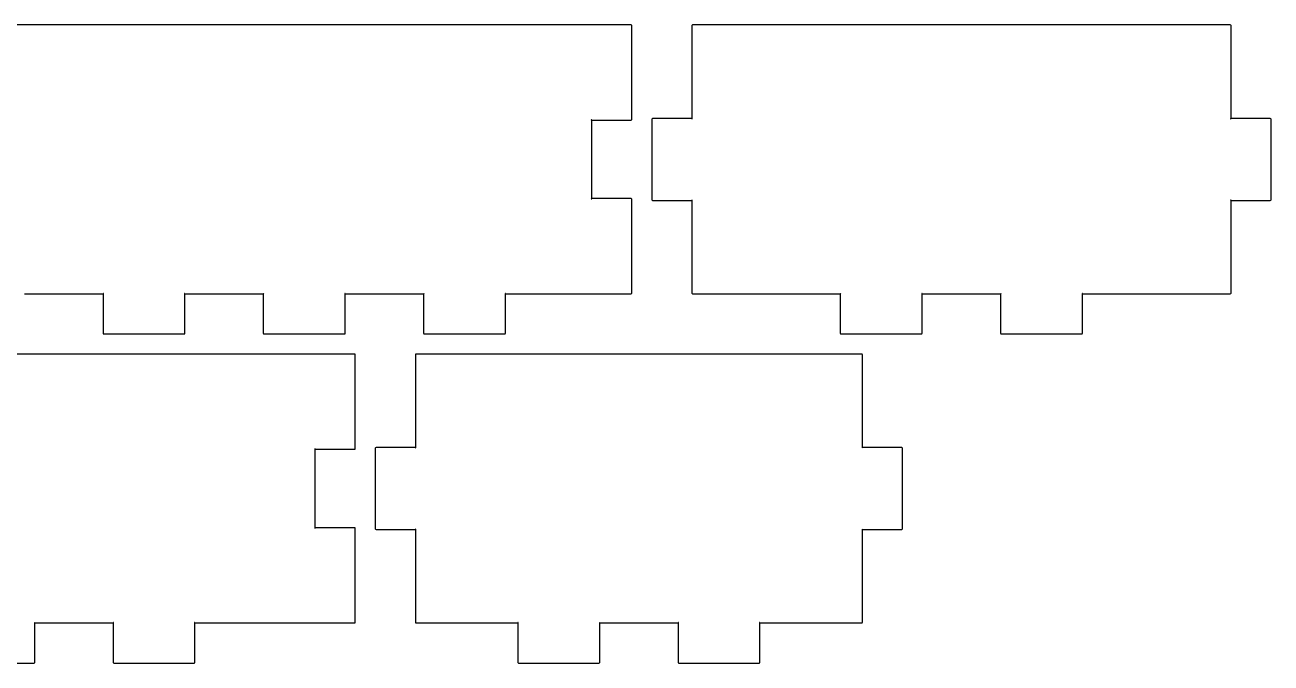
# Model space of a CAD drawing. Extents: x 0 to 365, y 0 to 143.
# Drawn here: x 225 to 364.9, y 0 to 71.6 of the extents above; entities that cross this region are included whole.
import ezdxf

# ---------------------------------------------------------------- set-up
doc = ezdxf.new("R2010")
doc.units = 0
doc.layers.get('0').update_dxf_attribs({"linetype": 'CONTINUOUS'})

msp = doc.modelspace()

# ---------------------------------------------------------------- linework, layer by layer
for points in [[(224.97, 41.45), (233.77, 41.45), (233.78, 41.45), (233.82, 41.47), (233.81, 41.49), (233.79, 41.49), (233.77, 41.46), (233.77, 41.45), (233.77, 37.05), (233.77, 37.03), (233.8, 36.98), (233.86, 36.95), (233.88, 36.95), (242.88, 36.95), (242.89, 36.95), (242.95, 36.98), (242.97, 37.03), (242.97, 37.05), (242.97, 41.45), (242.97, 41.46), (242.96, 41.49), (242.94, 41.49), (242.93, 41.47), (242.96, 41.45), (242.97, 41.45), (251.77, 41.45), (251.78, 41.45), (251.82, 41.47), (251.81, 41.49), (251.79, 41.49), (251.77, 41.46), (251.77, 41.45), (251.77, 37.05), (251.77, 37.03), (251.8, 36.98), (251.86, 36.95), (251.87, 36.95), (260.87, 36.95), (260.89, 36.95), (260.95, 36.98), (260.97, 37.03), (260.97, 37.05), (260.97, 41.45), (260.97, 41.46), (260.96, 41.49), (260.94, 41.49), (260.93, 41.47), (260.96, 41.45), (260.97, 41.45), (269.77, 41.45), (269.78, 41.45), (269.82, 41.47), (269.81, 41.49), (269.79, 41.49), (269.77, 41.46), (269.77, 41.45), (269.77, 37.05), (269.77, 37.03), (269.8, 36.98), (269.86, 36.95), (269.88, 36.95), (278.87, 36.95), (278.89, 36.95), (278.95, 36.98), (278.97, 37.03), (278.97, 37.05), (278.97, 41.45), (278.97, 41.46), (278.96, 41.49), (278.94, 41.49), (278.93, 41.47), (278.96, 41.45), (278.97, 41.45), (288.55, 41.45), (293.05, 41.45), (293.07, 41.45), (293.12, 41.48), (293.15, 41.53), (293.15, 41.55), (293.15, 52.05), (293.15, 52.07), (293.12, 52.12), (293.07, 52.15), (293.05, 52.15), (288.65, 52.15), (288.64, 52.15), (288.61, 52.14), (288.61, 52.11), (288.63, 52.11), (288.65, 52.14), (288.65, 52.15), (288.65, 60.95), (288.65, 60.96), (288.63, 60.99), (288.61, 60.99), (288.61, 60.96), (288.64, 60.95), (288.65, 60.95), (293.05, 60.95), (293.07, 60.95), (293.12, 60.98), (293.15, 61.03), (293.15, 61.05), (293.15, 71.55), (293.15, 71.57), (293.12, 71.62), (293.07, 71.65), (293.05, 71.65), (288.55, 71.65), (188.2, 71.65)], [(217, 0), (226, 0), (226.02, 0), (226.07, 0.03), (226.1, 0.08), (226.1, 0.1), (226.1, 4.5), (226.1, 4.51), (226.09, 4.54), (226.06, 4.54), (226.06, 4.51), (226.09, 4.5), (226.1, 4.5), (234.9, 4.5), (234.91, 4.5), (234.94, 4.51), (234.94, 4.54), (234.91, 4.54), (234.9, 4.51), (234.9, 4.5), (234.9, 0.1), (234.9, 0.08), (234.93, 0.03), (234.98, 0), (235, 0), (244, 0), (244.02, 0), (244.07, 0.03), (244.1, 0.08), (244.1, 0.1), (244.1, 4.5), (244.1, 4.51), (244.08, 4.54), (244.06, 4.54), (244.06, 4.51), (244.09, 4.5), (244.1, 4.5), (257.5, 4.5), (262, 4.5), (262.02, 4.5), (262.07, 4.53), (262.1, 4.58), (262.1, 4.6), (262.1, 15.1), (262.1, 15.12), (262.07, 15.17), (262.02, 15.2), (262, 15.2), (257.6, 15.2), (257.59, 15.2), (257.56, 15.19), (257.56, 15.16), (257.58, 15.16), (257.6, 15.19), (257.6, 15.2), (257.6, 24), (257.6, 24.01), (257.58, 24.04), (257.56, 24.04), (257.56, 24.02), (257.59, 24), (257.6, 24), (262, 24), (262.02, 24), (262.07, 24.03), (262.1, 24.08), (262.1, 24.1), (262.1, 34.6), (262.1, 34.62), (262.07, 34.67), (262.02, 34.7), (262, 34.7), (257.5, 34.7), (167.5, 34.7)]]:
    msp.add_lwpolyline(points)
for points in [[(300, 41.45), (316.57, 41.45), (316.58, 41.45), (316.62, 41.47), (316.61, 41.49), (316.59, 41.49), (316.57, 41.46), (316.57, 41.45), (316.57, 37.05), (316.57, 37.03), (316.6, 36.98), (316.66, 36.95), (316.67, 36.95), (325.67, 36.95), (325.69, 36.95), (325.74, 36.98), (325.78, 37.03), (325.78, 37.05), (325.78, 41.45), (325.78, 41.46), (325.76, 41.49), (325.74, 41.49), (325.73, 41.47), (325.76, 41.45), (325.78, 41.45), (334.57, 41.45), (334.58, 41.45), (334.62, 41.47), (334.61, 41.49), (334.59, 41.49), (334.57, 41.46), (334.57, 41.45), (334.57, 37.05), (334.57, 37.03), (334.6, 36.98), (334.66, 36.95), (334.67, 36.95), (343.67, 36.95), (343.69, 36.95), (343.74, 36.98), (343.78, 37.03), (343.78, 37.05), (343.78, 41.45), (343.78, 41.46), (343.76, 41.49), (343.74, 41.49), (343.73, 41.47), (343.77, 41.45), (343.78, 41.45), (360.35, 41.45), (360.37, 41.45), (360.42, 41.48), (360.45, 41.53), (360.45, 41.55), (360.45, 51.95), (360.45, 51.96), (360.43, 51.99), (360.41, 51.99), (360.41, 51.96), (360.44, 51.95), (360.45, 51.95), (364.85, 51.95), (364.86, 51.95), (364.92, 51.98), (364.95, 52.03), (364.95, 52.05), (364.95, 61.05), (364.95, 61.07), (364.92, 61.12), (364.86, 61.15), (364.85, 61.15), (360.45, 61.15), (360.44, 61.15), (360.41, 61.14), (360.41, 61.11), (360.43, 61.11), (360.45, 61.14), (360.45, 61.15), (360.45, 71.55), (360.45, 71.57), (360.42, 71.62), (360.37, 71.65), (360.35, 71.65), (300, 71.65), (299.98, 71.65), (299.93, 71.62), (299.9, 71.57), (299.9, 71.55), (299.9, 61.15), (299.9, 61.14), (299.91, 61.11), (299.94, 61.11), (299.94, 61.14), (299.91, 61.15), (299.9, 61.15), (295.5, 61.15), (295.48, 61.15), (295.43, 61.12), (295.4, 61.07), (295.4, 61.05), (295.4, 52.05), (295.4, 52.03), (295.43, 51.98), (295.48, 51.95), (295.5, 51.95), (299.9, 51.95), (299.91, 51.95), (299.94, 51.96), (299.94, 51.99), (299.91, 51.99), (299.9, 51.96), (299.9, 51.95), (299.9, 41.55), (299.9, 41.53), (299.93, 41.48), (299.98, 41.45)], [(268.95, 4.5), (280.35, 4.5), (280.36, 4.5), (280.39, 4.51), (280.39, 4.54), (280.36, 4.54), (280.35, 4.51), (280.35, 4.5), (280.35, 0.1), (280.35, 0.08), (280.38, 0.03), (280.43, 0), (280.45, 0), (289.45, 0), (289.47, 0), (289.52, 0.03), (289.55, 0.08), (289.55, 0.1), (289.55, 4.5), (289.55, 4.51), (289.53, 4.54), (289.51, 4.54), (289.51, 4.51), (289.54, 4.5), (289.55, 4.5), (298.35, 4.5), (298.36, 4.5), (298.39, 4.51), (298.39, 4.54), (298.36, 4.54), (298.35, 4.51), (298.35, 4.5), (298.35, 0.1), (298.35, 0.08), (298.38, 0.03), (298.43, 0), (298.45, 0), (307.45, 0), (307.47, 0), (307.52, 0.03), (307.55, 0.08), (307.55, 0.1), (307.55, 4.5), (307.55, 4.51), (307.53, 4.54), (307.51, 4.54), (307.51, 4.51), (307.54, 4.5), (307.55, 4.5), (318.95, 4.5), (318.97, 4.5), (319.02, 4.53), (319.05, 4.58), (319.05, 4.6), (319.05, 15), (319.05, 15.01), (319.03, 15.04), (319.01, 15.04), (319.01, 15.02), (319.04, 15), (319.05, 15), (323.45, 15), (323.47, 15), (323.52, 15.03), (323.55, 15.08), (323.55, 15.1), (323.55, 24.1), (323.55, 24.12), (323.52, 24.17), (323.47, 24.2), (323.45, 24.2), (319.05, 24.2), (319.04, 24.2), (319.01, 24.19), (319.01, 24.16), (319.03, 24.16), (319.05, 24.19), (319.05, 24.2), (319.05, 34.6), (319.05, 34.62), (319.02, 34.67), (318.97, 34.7), (318.95, 34.7), (268.95, 34.7), (268.93, 34.7), (268.88, 34.67), (268.85, 34.62), (268.85, 34.6), (268.85, 24.2), (268.85, 24.19), (268.86, 24.16), (268.89, 24.16), (268.89, 24.19), (268.86, 24.2), (268.85, 24.2), (264.45, 24.2), (264.43, 24.2), (264.38, 24.17), (264.35, 24.12), (264.35, 24.1), (264.35, 15.1), (264.35, 15.08), (264.38, 15.03), (264.43, 15), (264.45, 15), (268.85, 15), (268.86, 15), (268.89, 15.02), (268.89, 15.04), (268.86, 15.04), (268.85, 15.01), (268.85, 15), (268.85, 4.6), (268.85, 4.58), (268.88, 4.53), (268.93, 4.5)]]:
    msp.add_lwpolyline(points, close=True)

doc.saveas('drawing.dxf')
